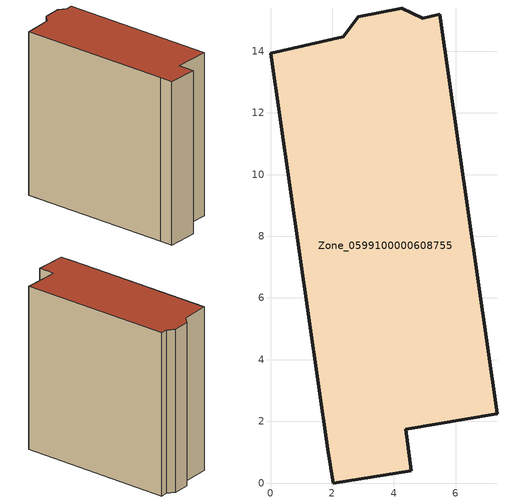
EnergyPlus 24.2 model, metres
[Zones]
Zone_0599100000608755
 floor ground (C_G): 4.94,15.07 5.49,15.2 7.36,2.24 4.38,1.74 4.57,0.39 2.03,0 1.85,1.09 0,13.93 2.36,14.47 2.84,15.11 4.25,15.4 z0
 wall outside (C_F): 1.85,1.09 2.03,0 4.57,0.39 4.38,1.74 7.36,2.24 5.49,15.2 4.94,15.07 4.25,15.4 2.84,15.11 2.36,14.47 0,13.93 1.85,1.09 z0:13.7
 roof outside (C_R): 4.94,15.07 4.25,15.4 2.84,15.11 2.36,14.47 0,13.93 1.85,1.09 2.03,0 4.57,0.39 4.38,1.74 7.36,2.24 5.49,15.2 z13.7
[BUILDING]
Pand.0599100000608755: North Axis=0; Terrain=City; Loads Convergence Tolerance Value=0.04; Temperature Convergence Tolerance Value=0.4; Solar Distribution=FullExterior; Maximum Number of Warmup Days=25; Minimum Number of Warmup Days=1
[Site:Location]
Rotterdam.The.Hague.AP_ZH_NLD Design_Conditions: Latitude=51.96; Longitude=4.45; Time Zone=1; Elevation=-4.5
[SITE:GROUNDTEMPERATURE:BUILDINGSURFACE]
18, 18, 18, 18, 18, 18, 18, 18, 18, 18, 18, 18
[MATERIAL] Thermal Absorptance=0.9; Solar Absorptance=0.7; Visible Absorptance=0.7
Name | Roughness | Thickness | Conductivity | Density | Specific Heat
G.TI.1946 | MediumSmooth | 0.15 | 1 | 540 | 1210
F.TI.1946 | Rough | 0.3 | 0.857143 | 1920 | 840
R.TI.1946 | MediumRough | 0.2 | 0.1 | 1500 | 1000
[CONSTRUCTION]
C_G: G.TI.1946
C_F: F.TI.1946
C_R: R.TI.1946
[ZONE]
Zone_0599100000608755: Type=1; Multiplier=1; Ceiling Height=Autocalculate; Volume=Autocalculate; Floor Area=autocalculate; Part of Total Floor Area=Yes
[ZONEINFILTRATION:DESIGNFLOWRATE]
Infil_Zone_0599100000608755: Zone or ZoneList or Space or SpaceList=Zone_0599100000608755; Schedule=AlwaysOn; Design Flow Rate Calculation Method=Flow/Area; Flow Rate per Floor Area=0.003; Constant Term Coefficient=1; Temperature Term Coefficient=0; Velocity Term Coefficient=0; Velocity Squared Term Coefficient=0
[HVACTEMPLATE:ZONE:IDEALLOADSAIRSYSTEM]
Zone_0599100000608755: Maximum Heating Supply Air Temperature=50; Minimum Cooling Supply Air Temperature=13; Maximum Heating Supply Air Humidity Ratio=0.0156; Minimum Cooling Supply Air Humidity Ratio=0.0077; Heating Limit=NoLimit; Cooling Limit=NoLimit; Dehumidification Control Type=ConstantSensibleHeatRatio; Cooling Sensible Heat Ratio=0.7; Dehumidification Setpoint=60; Humidification Control Type=None; Humidification Setpoint=30; Outdoor Air Method=None; Outdoor Air Flow Rate per Person=0.00944; Outdoor Air Flow Rate per Zone Floor Area=0; Outdoor Air Flow Rate per Zone=0; Demand Controlled Ventilation Type=None; Outdoor Air Economizer Type=NoEconomizer; Heat Recovery Type=None; Sensible Heat Recovery Effectiveness=0.7; Latent Heat Recovery Effectiveness=0.65
[ZONECONTROL:THERMOSTAT]
ThermostatControl_Zone_0599100000608755: Zone or ZoneList=Zone_0599100000608755; Control Type Schedule=DualSetpointControlType; Control 1=Thermostat_Zone_0599100000608755; Temperature Difference Between Cutout And Setpoint=0
[THERMOSTATSETPOINT:DUALSETPOINT]
Thermostat_Zone_0599100000608755: Heating Setpoint Temperature Schedule=HeatingSetpoint_Zone_0599100000608755; Cooling Setpoint Temperature Schedule=CoolingSetpoint_Zone_0599100000608755
[SCHEDULE:COMPACT]
HeatingSetpoint_Zone_0599100000608755: Through: 12/31, For: AllDays, Until: 24:00, 21
CoolingSetpoint_Zone_0599100000608755: Through: 12/31, For: AllDays, Until: 24:00, 24
DualSetpointControlType: Through: 12/31, For: AllDays, Until: 24:00, 4
AlwaysOn: Through: 12/31, For: AllDays, Until: 24:00, 1
